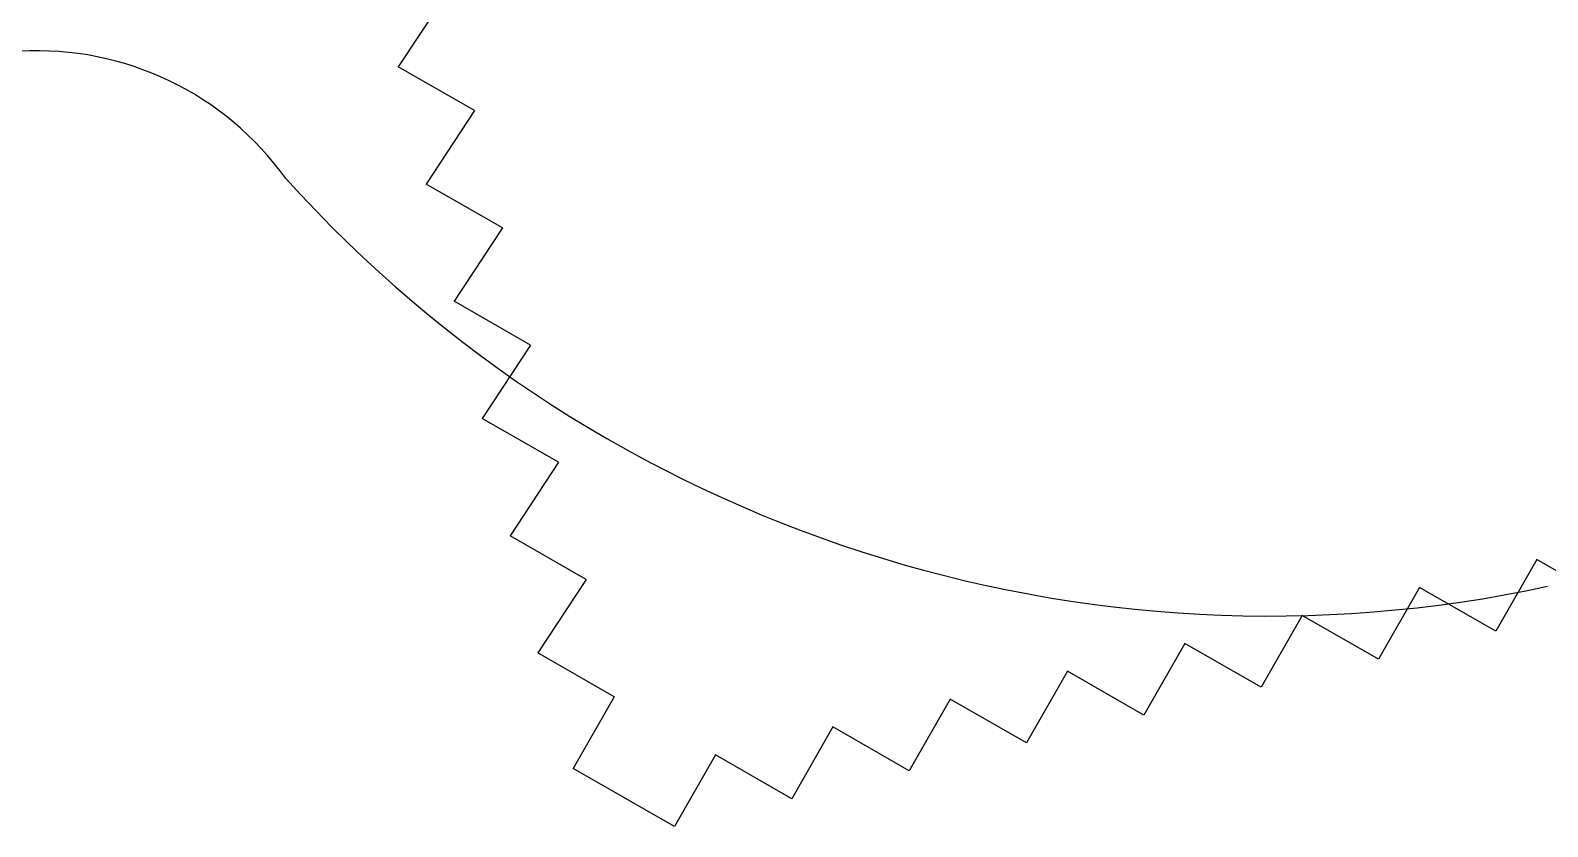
# Model space of a CAD drawing. Header units: millimetres. Extents: x 34038 to 35840, y 10511 to 10922.
# Drawn here: x 34098.16 to 34110.74, y 10615.42 to 10622.03 of the extents above; entities that cross this region are included whole.
import ezdxf

# ---------------------------------------------------------------- set-up
doc = ezdxf.new("R2010")
doc.units = ezdxf.units.MM

msp = doc.modelspace()

# ---------------------------------------------------------------- linework, layer by layer
for p, q in [((34101.607, 10622.339), (34101.206, 10621.73)), ((34101.838, 10621.367), (34101.206, 10621.73)), ((34101.838, 10621.367), (34101.438, 10620.757)), ((34102.07, 10620.394), (34101.438, 10620.757)), ((34102.07, 10620.394), (34101.669, 10619.785)), ((34102.302, 10619.421), (34101.669, 10619.785)), ((34102.302, 10619.421), (34101.901, 10618.812)), ((34102.533, 10618.448), (34101.901, 10618.812)), ((34102.533, 10618.448), (34102.133, 10617.839)), ((34102.765, 10617.475), (34102.133, 10617.839)), ((34110.646, 10617.641), (34110.305, 10617.046)), ((34110.646, 10617.641), (34110.305, 10617.046)), ((34111.278, 10617.278), (34110.646, 10617.641)), ((34111.278, 10617.278), (34110.646, 10617.641)), ((34102.765, 10617.475), (34102.364, 10616.866)), ((34109.673, 10617.41), (34109.333, 10616.815)), ((34109.673, 10617.41), (34109.333, 10616.815)), ((34110.305, 10617.046), (34109.673, 10617.41)), ((34110.305, 10617.046), (34109.673, 10617.41)), ((34108.7, 10617.178), (34108.36, 10616.583)), ((34108.7, 10617.178), (34108.36, 10616.583)), ((34109.333, 10616.815), (34108.7, 10617.178)), ((34109.333, 10616.815), (34108.7, 10617.178)), ((34107.728, 10616.946), (34107.387, 10616.351)), ((34107.728, 10616.946), (34107.387, 10616.351)), ((34108.36, 10616.583), (34107.728, 10616.946)), ((34108.36, 10616.583), (34107.728, 10616.946)), ((34102.997, 10616.503), (34102.364, 10616.866)), ((34106.755, 10616.715), (34106.414, 10616.12)), ((34106.755, 10616.715), (34106.414, 10616.12)), ((34107.387, 10616.351), (34106.755, 10616.715)), ((34107.387, 10616.351), (34106.755, 10616.715)), ((34102.997, 10616.503), (34102.656, 10615.908)), ((34102.997, 10616.503), (34102.656, 10615.908)), ((34105.782, 10616.483), (34105.441, 10615.888)), ((34105.782, 10616.483), (34105.441, 10615.888)), ((34106.414, 10616.12), (34105.782, 10616.483)), ((34106.414, 10616.12), (34105.782, 10616.483)), ((34104.809, 10616.252), (34104.469, 10615.656)), ((34104.809, 10616.252), (34104.469, 10615.656)), ((34105.441, 10615.888), (34104.809, 10616.252)), ((34105.441, 10615.888), (34104.809, 10616.252)), ((34103.836, 10616.02), (34103.496, 10615.425)), ((34103.836, 10616.02), (34103.496, 10615.425)), ((34104.469, 10615.656), (34103.836, 10616.02)), ((34104.469, 10615.656), (34103.836, 10616.02)), ((34103.496, 10615.425), (34102.656, 10615.908)), ((34103.496, 10615.425), (34102.656, 10615.908))]:
    msp.add_line(p, q)
for centre, radius, start, end in [((34098.21, 10619.325), 2.538, 35.612, 93.1616), ((34108.425, 10628.14), 10.967, 221.9908, 282.1625)]:
    msp.add_arc(centre, radius, start, end)

doc.saveas('drawing.dxf')
